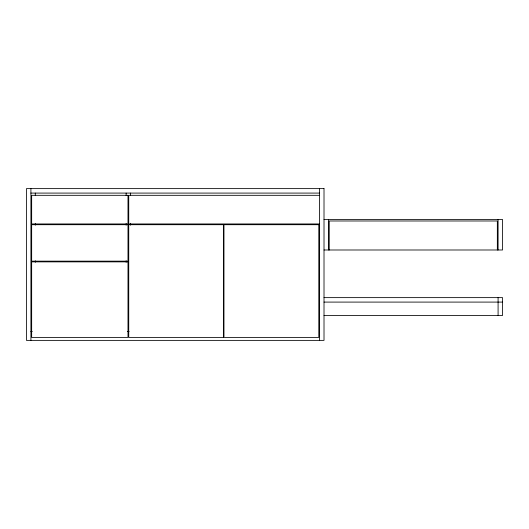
<?xml version="1.0" encoding="UTF-8"?>
<svg xmlns="http://www.w3.org/2000/svg" width="529" height="529" viewBox="0 0 529 529"><rect width="100%" height="100%" fill="white"/><g stroke="black" fill="none" stroke-linecap="round" stroke-linejoin="round"><path stroke-width="0.79" d="M30.827 193.085L319.549 193.085M319.549 195.32L128.739 195.32L128.739 223.959L319.549 223.959M324.012 219.495L502.55 219.495L502.55 249.992L324.012 249.992M324.012 297.629L502.55 297.629L502.55 315.482L324.012 315.482M324.012 302.092L502.55 302.092M30.827 331.452L32.315 331.452M127.403 331.452L129.109 331.452M498.087 219.495L498.087 249.992M498.087 297.629L498.087 315.482M497.339 249.992L497.339 220.983L329.223 220.983L329.223 249.992M328.476 219.495L328.476 249.992M319.549 188.622L319.549 340.378M130.597 193.085L130.597 195.558M130.597 223.298L130.597 225.209M126.133 193.085L126.133 195.558M126.133 223.555L126.133 225.209M126.133 260.784L126.133 262.272M35.291 193.085L35.291 195.558M35.291 223.555L35.291 225.209M35.291 260.784L35.291 262.272M30.913 188.622L30.913 340.378M324.012 188.622L26.45 188.622L26.45 340.378L324.012 340.378L324.012 188.622M127.992 195.32L31.661 195.32L31.661 223.959L127.992 223.959L127.992 195.32M127.992 224.699L31.661 224.699L31.661 261.154L127.992 261.154L127.992 224.699M223.582 224.699L128.739 224.699L128.739 337.403L223.582 337.403L223.582 224.699M318.802 224.699L223.959 224.699L223.959 337.403L318.802 337.403L318.802 224.699M127.992 261.868L31.661 261.868L31.661 337.403L127.992 337.403L127.992 261.868"/></g></svg>
